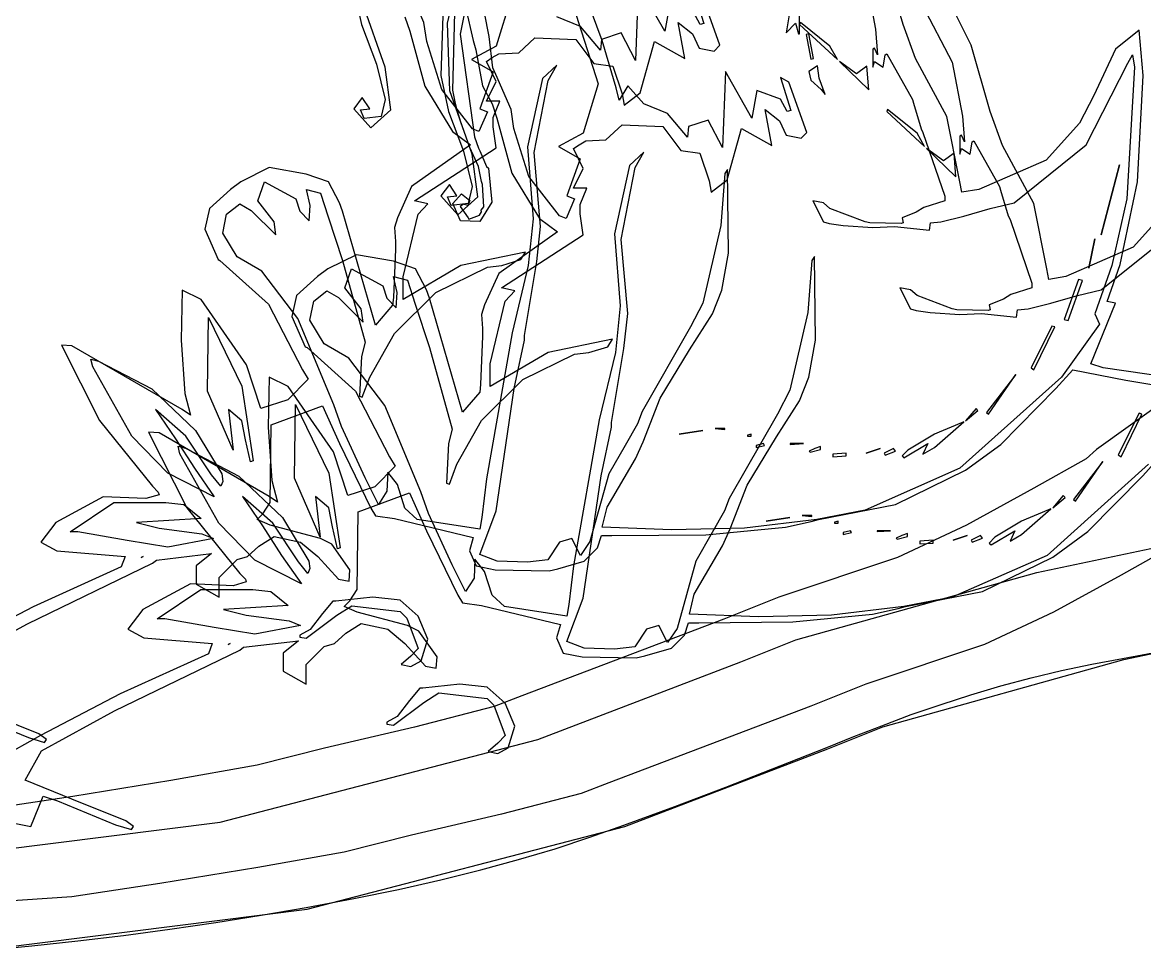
# Model space of a CAD drawing. Extents: x 0 to 208, y 1 to 205.
# Drawn here: x 27.96 to 37.06, y 1.01 to 8.58 of the extents above; entities that cross this region are included whole.
import ezdxf

# ---------------------------------------------------------------- set-up
doc = ezdxf.new("R2010")
doc.units = 0

msp = doc.modelspace()

# ---------------------------------------------------------------- linework, layer by layer
at = {"layer": 'Edge.Cuts'}
for p, q in [((36.8768, 3.41977), (37.1952, 3.4785)), ((36.3824, 3.32045), (36.6293, 3.37331)), ((36.6293, 3.37331), (36.8768, 3.41977)), ((36.1368, 3.26133), (36.3824, 3.32045)), ((35.6486, 3.12445), (35.8921, 3.19594)), ((35.8921, 3.19594), (36.1368, 3.26133)), ((35.4059, 3.04695), (35.6486, 3.12445)), ((35.1649, 2.9635), (35.4059, 3.04695)), ((34.925, 2.87418), (35.1649, 2.9635)), ((34.6992, 2.78581), (34.925, 2.87418)), ((34.4791, 2.69745), (34.6992, 2.78581)), ((33.6626, 2.37668), (34.4791, 2.69745)), ((33.2494, 2.21985), (33.6626, 2.37668)), ((32.8348, 2.06739), (33.2494, 2.21985)), ((32.5602, 1.96932), (32.8348, 2.06739)), ((32.2772, 1.87649), (32.5602, 1.96932)), ((31.9825, 1.7883), (32.2772, 1.87649)), ((31.6746, 1.70428), (31.9825, 1.7883)), ((31.3509, 1.62388), (31.6746, 1.70428)), ((30.6462, 1.4717), (31.0089, 1.54652)), ((31.0089, 1.54652), (31.3509, 1.62388)), ((30.2607, 1.39886), (30.6462, 1.4717)), ((29.8966, 1.33658), (30.2607, 1.39886)), ((29.1549, 1.2238), (29.5278, 1.27816)), ((29.5278, 1.27816), (29.8966, 1.33658)), ((28.7787, 1.1737), (29.1549, 1.2238)), ((28.0364, 1.08887), (28.4087, 1.12911)), ((28.4087, 1.12911), (28.7787, 1.1737)), ((27.6623, 1.05322), (28.0364, 1.08887))]:
    msp.add_line(p, q, dxfattribs=at)
at = {"layer": 'Layer 1'}
for p, q in [((35.098075, 8.559512), (34.944284, 9.097776)), ((34.790579, 8.959342), (34.875164, 8.521041)), ((30.64583, 8.851692), (30.707346, 8.559491)), ((31.214951, 8.574865), (31.091919, 8.859376)), ((32.952809, 8.882446), (32.929723, 8.267287)), ((33.168113, 8.505661), (32.952809, 8.882446)), ((33.398798, 8.83631), (33.483383, 8.567178)), ((31.922335, 8.78248), (31.799303, 8.382627)), ((33.614105, 8.390319), (33.468001, 8.797862)), ((30.899585, 8.213464), (30.718882, 8.726738)), ((33.20656, 8.728656), (33.168113, 8.505661)), ((33.452623, 8.559487), (33.398798, 8.65945)), ((30.707346, 8.559491), (30.830381, 8.236532)), ((31.061083, 8.621006), (31.099533, 8.505664)), ((31.238037, 8.421075), (31.214951, 8.574865)), ((32.483716, 8.544108), (32.291478, 8.621003)), ((33.329592, 8.282666), (33.275766, 8.574867)), ((33.275766, 8.574867), (33.391107, 8.482593)), ((33.483383, 8.567178), (33.452623, 8.559487)), ((34.267627, 8.574867), (34.259922, 8.559489)), ((34.259922, 8.559489), (34.567499, 8.274978)), ((34.506, 8.38263), (34.267627, 8.574867)), ((35.198038, 8.28269), (35.098075, 8.559512)), ((31.099533, 8.505664), (31.222565, 8.059674)), ((32.645195, 8.351871), (32.483716, 8.544108)), ((32.814382, 8.490282), (32.6529, 8.436456)), ((32.929723, 8.267287), (32.814382, 8.490282)), ((33.391107, 8.482593), (33.444933, 8.367251)), ((34.875164, 8.521041), (34.890545, 8.313425)), ((37.01276, 8.513374), (36.820524, 8.359584)), ((37.043519, 8.144278), (37.01276, 8.513374)), ((31.359079, 8.032756), (31.237968, 8.421075)), ((31.237968, 8.421075), (31.238037, 8.421075)), ((31.799303, 8.382627), (31.599377, 8.274974)), ((31.983928, 8.328802), (32.114648, 8.451834)), ((32.114648, 8.451834), (32.445296, 8.436456)), ((32.445296, 8.436456), (32.591397, 8.244219)), ((32.6529, 8.436456), (32.645195, 8.351871)), ((32.968184, 8.005844), (33.083531, 8.421077)), ((33.083531, 8.421077), (33.329592, 8.282666)), ((33.567968, 8.344182), (33.614105, 8.390319)), ((34.567499, 8.274978), (34.505983, 8.382631)), ((34.505983, 8.382631), (34.506, 8.38263)), ((31.722486, 8.259595), (31.768621, 8.290354)), ((31.768621, 8.290354), (31.822446, 8.321112)), ((31.822446, 8.321112), (31.983928, 8.328802)), ((33.444933, 8.367251), (33.567968, 8.344182)), ((34.867459, 8.367252), (34.852078, 8.359561)), ((34.852078, 8.359561), (34.852078, 8.213461)), ((34.890545, 8.313425), (34.867459, 8.367252)), ((34.936666, 8.213461), (34.952047, 8.313425)), ((34.952047, 8.313425), (34.967428, 8.321115)), ((34.967428, 8.321115), (35.175045, 7.952019)), ((35.451792, 7.813631), (35.198038, 8.28269)), ((36.820524, 8.359584), (36.643667, 7.982799)), ((36.920581, 8.244224), (36.959026, 8.31343)), ((36.959026, 8.31343), (36.974407, 8.213466)), ((30.830381, 8.236532), (30.899585, 7.952021)), ((30.945723, 7.867437), (30.899585, 8.213464)), ((31.599377, 8.274974), (31.776234, 8.175011)), ((31.79938, 8.098116), (31.722486, 8.259595)), ((32.291471, 8.228849), (32.17613, 8.121196)), ((32.222267, 8.105817), (32.291471, 8.228849)), ((32.591397, 8.244219), (32.745188, 8.22115)), ((32.745188, 8.22115), (32.822083, 7.998155)), ((34.5753, 8.26728), (34.5753, 8.26728)), ((34.5753, 8.26728), (34.5753, 8.26728)), ((34.5753, 8.26728), (34.5753, 8.26728)), ((34.721334, 8.159631), (34.582924, 8.259595)), ((34.582924, 8.259595), (34.8213, 8.02891)), ((34.805919, 8.221147), (34.721334, 8.159631)), ((34.8213, 8.02891), (34.805919, 8.221147)), ((34.852078, 8.213461), (34.867459, 8.259598)), ((34.867459, 8.259598), (34.936666, 8.213461)), ((36.582242, 7.582928), (36.920581, 8.244224)), ((36.974407, 8.213466), (36.912891, 7.144626)), ((31.776234, 8.175011), (31.66858, 7.875121)), ((31.722486, 7.936637), (31.79938, 8.098116)), ((32.17613, 8.121196), (32.053095, 7.567553)), ((32.106926, 7.521415), (32.222267, 8.105817)), ((36.997385, 7.283055), (37.043519, 8.144278)), ((31.222565, 8.059674), (31.44556, 7.690578)), ((31.607066, 7.713642), (31.359079, 8.032756)), ((32.837464, 7.905881), (32.968184, 8.005844)), ((34.8213, 8.02891), (34.8213, 8.02891)), ((30.715037, 7.967401), (30.645831, 7.875127)), ((30.776553, 7.875127), (30.715037, 7.967401)), ((30.899585, 7.952021), (30.868828, 7.81361)), ((31.830137, 7.936637), (31.722486, 7.936637)), ((31.776312, 7.805916), (31.830137, 7.936637)), ((32.822083, 7.998155), (32.837464, 7.905881)), ((35.175045, 7.952019), (35.18275, 7.921261)), ((35.18275, 7.921261), (35.244268, 7.713645)), ((36.643667, 7.982799), (36.528326, 7.759804)), ((30.645831, 7.875127), (30.784241, 7.721337)), ((30.699659, 7.867437), (30.776553, 7.875127)), ((30.730415, 7.798231), (30.699659, 7.867437)), ((30.784241, 7.721337), (30.945723, 7.867437)), ((31.730095, 7.852052), (31.660892, 7.690573)), ((31.66858, 7.875121), (31.730095, 7.852052)), ((30.868828, 7.81361), (30.730415, 7.798231)), ((31.776312, 7.729021), (31.776312, 7.805916)), ((35.559446, 7.283056), (35.451792, 7.813631)), ((36.528326, 7.759804), (36.259193, 7.459914)), ((31.44556, 7.690578), (31.591658, 7.582925)), ((31.660892, 7.690573), (31.607066, 7.713642)), ((31.799398, 7.559852), (31.776312, 7.729021)), ((35.244268, 7.713645), (35.259649, 7.682887)), ((35.259649, 7.682887), (35.436509, 7.167691)), ((31.591658, 7.582925), (31.114912, 7.244587)), ((31.138101, 7.12924), (31.799398, 7.559852)), ((32.053095, 7.567553), (32.099236, 6.983151)), ((35.997839, 7.113869), (36.582242, 7.582928)), ((32.160752, 6.921635), (32.106926, 7.521415)), ((36.259193, 7.459914), (35.713237, 7.22154)), ((29.961451, 7.398378), (29.730766, 7.283036)), ((30.26134, 7.344552), (29.961451, 7.398378)), ((33.675598, 7.383003), (33.652512, 7.352245)), ((33.683303, 6.706328), (33.675598, 7.383003)), ((36.7052, 6.85242), (36.851301, 7.421442)), ((36.851301, 7.421442), (36.7052, 6.85242)), ((29.730766, 7.283036), (29.646181, 7.22152)), ((29.869307, 7.129242), (29.923138, 7.283032)), ((29.923138, 7.283032), (30.176889, 7.144621)), ((30.442037, 7.283997), (30.26134, 7.344552)), ((30.530473, 7.113867), (30.442037, 7.283997)), ((33.652512, 7.352245), (33.621753, 6.929323)), ((35.574827, 7.198471), (35.559446, 7.283056)), ((36.858975, 6.614069), (36.997385, 7.283055)), ((29.646181, 7.22152), (29.477014, 7.06773)), ((30.292244, 7.090795), (30.261487, 7.221517)), ((30.261487, 7.221517), (30.376828, 7.190759)), ((30.376828, 7.190759), (30.438344, 6.998522)), ((31.114912, 7.244587), (30.999568, 6.990834)), ((35.713237, 7.22154), (35.574827, 7.198471)), ((29.615557, 7.021589), (29.723208, 7.106173)), ((29.723208, 7.106173), (29.815484, 7.052347)), ((30.000029, 6.960073), (29.869307, 7.129242)), ((30.176889, 7.144621), (30.207645, 7.044657)), ((30.553558, 7.044661), (30.530473, 7.113867)), ((31.245755, 7.106172), (31.138101, 7.12924)), ((31.168858, 7.021587), (31.245755, 7.106172)), ((34.452237, 7.113866), (34.367652, 7.129245)), ((34.367652, 7.129245), (34.452237, 6.960076)), ((34.506063, 7.067729), (34.452237, 7.113866)), ((35.436509, 7.129244), (35.267339, 7.075418)), ((35.436509, 7.167691), (35.436509, 7.129244)), ((35.805601, 7.067732), (35.997839, 7.113869)), ((36.912891, 7.144626), (36.789856, 6.606362)), ((29.477014, 7.06773), (29.438564, 6.898561)), ((29.584798, 6.867799), (29.615557, 7.021589)), ((29.815484, 7.052347), (30.01541, 6.85242)), ((30.207645, 7.044657), (30.284539, 6.967763)), ((30.284539, 6.967763), (30.292244, 7.090795)), ((30.822691, 6.121922), (30.553558, 7.044661)), ((31.045829, 6.514081), (31.168858, 7.021587)), ((34.790577, 6.960076), (34.506063, 7.067729)), ((35.205824, 7.03697), (35.090483, 6.990833)), ((35.267339, 7.075418), (35.205824, 7.03697)), ((35.405749, 6.96008), (35.590297, 7.006216)), ((35.590297, 7.006216), (35.805601, 7.067732)), ((30.01541, 6.85242), (30.000029, 6.960073)), ((30.438344, 6.998522), (30.553685, 6.644805)), ((30.999568, 6.990834), (30.976483, 6.913939)), ((30.976483, 6.913939), (30.984187, 6.798597)), ((32.099236, 6.983151), (32.060786, 6.606366)), ((32.129992, 6.637124), (32.160752, 6.921635)), ((33.621753, 6.929323), (33.475652, 6.298785)), ((34.452237, 6.960076), (34.498375, 6.944697)), ((34.498375, 6.944697), (34.613719, 6.929319)), ((34.613719, 6.929319), (34.852092, 6.913941)), ((34.829021, 6.952386), (34.790577, 6.960076)), ((35.082778, 6.944695), (34.829021, 6.952386)), ((34.852092, 6.913941), (35.028952, 6.921631)), ((35.028952, 6.921631), (35.31346, 6.890873)), ((35.098159, 6.952386), (35.082778, 6.944695)), ((35.090483, 6.990833), (35.098159, 6.952386)), ((35.31346, 6.890873), (35.321165, 6.952389)), ((35.321165, 6.952389), (35.405749, 6.96008)), ((29.438564, 6.898561), (29.546218, 6.652497)), ((29.700142, 6.675562), (29.584798, 6.867799)), ((36.6514, 6.82166), (36.60526, 6.583286)), ((36.60526, 6.583286), (36.6514, 6.82166)), ((36.6514, 6.82166), (36.6514, 6.82166)), ((36.7052, 6.85242), (36.7052, 6.85242)), ((30.984187, 6.737081), (30.968806, 6.344917)), ((30.984187, 6.798597), (30.984187, 6.737081)), ((29.546218, 6.652497), (29.561599, 6.644807)), ((29.561599, 6.644807), (29.953766, 6.291091)), ((29.900068, 6.56022), (29.700142, 6.675562)), ((30.553685, 6.644805), (30.738236, 5.983509)), ((32.037772, 6.714008), (31.514888, 6.606355)), ((31.845534, 6.606355), (31.999325, 6.652492)), ((31.999325, 6.652492), (32.037772, 6.714008)), ((33.629474, 6.406438), (33.683303, 6.706328)), ((30.192267, 6.175745), (29.900068, 6.56022)), ((31.514888, 6.606355), (31.045829, 6.329533)), ((31.310156, 6.385283), (31.730193, 6.590977)), ((31.730193, 6.590977), (31.845534, 6.606355)), ((32.060786, 6.606366), (31.930066, 6.060412)), ((32.030029, 6.037344), (32.129992, 6.637124)), ((36.789856, 6.606362), (36.651449, 6.214198)), ((36.751319, 6.314179), (36.858975, 6.614069)), ((31.045829, 6.329533), (31.045829, 6.514081)), ((36.520743, 6.491011), (36.405399, 6.168052)), ((36.436159, 6.160361), (36.5515, 6.48332)), ((36.5515, 6.48332), (36.520743, 6.491011)), ((36.5515, 6.48332), (36.5515, 6.48332)), ((29.254019, 6.406434), (29.246342, 5.998891)), ((29.40781, 6.329539), (29.254019, 6.406434)), ((30.976624, 6.052712), (31.310156, 6.385283)), ((33.55258, 6.214201), (33.629474, 6.406438)), ((29.776906, 5.798964), (29.40781, 6.329539)), ((29.953766, 6.291091), (30.230583, 5.760516)), ((30.961101, 6.283401), (30.822691, 6.121922)), ((30.968806, 6.344917), (30.961101, 6.283401)), ((33.475652, 6.298785), (33.375692, 6.106548)), ((36.620599, 5.806673), (36.820525, 6.298801)), ((36.820525, 6.298801), (36.751319, 6.314179)), ((33.368032, 5.922), (33.55258, 6.214201)), ((36.651449, 6.214198), (36.689893, 6.129614)), ((29.459831, 5.587502), (29.469443, 6.183439)), ((29.469443, 6.183439), (29.469457, 6.183436)), ((29.469457, 6.183436), (29.739551, 5.625948)), ((30.484428, 5.476011), (30.192224, 6.175755)), ((30.192224, 6.175755), (30.192267, 6.175745)), ((33.375692, 6.106548), (32.983528, 5.422183)), ((36.305414, 6.114231), (36.136244, 5.775894)), ((36.15933, 5.760515), (36.3285, 6.106542)), ((36.3285, 6.10654), (36.305414, 6.114231)), ((36.3285, 6.106542), (36.3285, 6.10654)), ((36.689893, 6.129614), (36.382313, 5.699002)), ((36.405399, 6.168052), (36.436159, 6.160361)), ((30.776698, 5.698996), (30.976624, 6.052712)), ((31.930066, 6.060412), (31.722449, 4.876232)), ((32.030029, 5.998897), (32.030029, 6.037344)), ((28.36205, 5.952754), (28.277465, 5.960444)), ((28.277465, 5.960444), (28.586007, 5.347208)), ((29.25403, 5.437558), (28.36205, 5.952754)), ((29.246342, 5.998891), (29.277099, 5.568279)), ((30.738236, 5.983509), (30.707477, 5.868167)), ((31.945445, 5.606733), (32.030029, 5.998897)), ((33.129659, 5.529836), (33.368032, 5.922)), ((28.53134, 5.783582), (28.515959, 5.845097)), ((28.515959, 5.845097), (28.577475, 5.829719)), ((28.577475, 5.829719), (29.01001, 5.60384)), ((30.707477, 5.868167), (30.692096, 5.545208)), ((28.846607, 5.222249), (28.53134, 5.783582)), ((29.892247, 5.445247), (29.776906, 5.798964)), ((30.230583, 5.760516), (30.276724, 5.683621)), ((36.136244, 5.775894), (36.15933, 5.760515)), ((36.336191, 5.606725), (36.474604, 5.760515)), ((36.474604, 5.760515), (36.905213, 5.67593)), ((36.720562, 5.775915), (36.620599, 5.806673)), ((37.404928, 5.675952), (36.720562, 5.775915)), ((30.276724, 5.683621), (30.110436, 5.515413)), ((30.715182, 5.537517), (30.776698, 5.698996)), ((36.382313, 5.699002), (35.55954, 4.960811)), ((36.013195, 5.722059), (35.774822, 5.414479)), ((35.7902, 5.3991), (36.013195, 5.722059)), ((36.905213, 5.67593), (37.358893, 5.599035)), ((29.01001, 5.60384), (29.361804, 5.268386)), ((29.277099, 5.568279), (29.323236, 5.391421)), ((29.669369, 5.106909), (29.459831, 5.587502)), ((29.739551, 5.625948), (29.830865, 5.022326)), ((31.799344, 4.614788), (31.945445, 5.606733)), ((35.890198, 5.153045), (36.336191, 5.606725)), ((30.110436, 5.515413), (29.892247, 5.445247)), ((29.976981, 5.314526), (30.392214, 5.468316)), ((30.392214, 5.468316), (30.530624, 5.160736)), ((30.545941, 5.299153), (30.484428, 5.476011)), ((30.692096, 5.545208), (30.715182, 5.537517)), ((32.991249, 5.176119), (33.129659, 5.529836)), ((37.235861, 5.52214), (36.666839, 5.114597)), ((29.284917, 5.222249), (29.038853, 5.437555)), ((29.038853, 5.437555), (29.200332, 5.199181)), ((29.323236, 5.391421), (29.25403, 5.437558)), ((29.738576, 5.345283), (29.630922, 5.437557)), ((29.630922, 5.437557), (29.669369, 5.106909)), ((32.983528, 5.422183), (32.945078, 5.32222)), ((35.690219, 5.445238), (35.605634, 5.345275)), ((35.605634, 5.345275), (35.7056, 5.42986)), ((35.7056, 5.42986), (35.690219, 5.445238)), ((35.7056, 5.42986), (35.7056, 5.42986)), ((35.774822, 5.414479), (35.790203, 5.399101)), ((35.790203, 5.399101), (35.7902, 5.3991)), ((28.586007, 5.347208), (29.015656, 4.814714)), ((29.769335, 5.191493), (29.738576, 5.345283)), ((29.969276, 4.683988), (29.976981, 5.314526)), ((30.738179, 4.883921), (30.545941, 5.299153)), ((32.945078, 5.32222), (32.845117, 5.145361)), ((33.6525, 5.28376), (33.575606, 5.28376)), ((33.575606, 5.28376), (33.6525, 5.276069)), ((33.6525, 5.27607), (33.6525, 5.28376)), ((33.6525, 5.276069), (33.6525, 5.27607)), ((35.351864, 5.129974), (35.590237, 5.33759)), ((35.521031, 5.306832), (35.390309, 5.253006)), ((35.590237, 5.33759), (35.521031, 5.306832)), ((28.846614, 5.222249), (28.846607, 5.222249)), ((29.137854, 4.921398), (28.846614, 5.222249)), ((29.200332, 5.199181), (29.35412, 4.960807)), ((29.492534, 4.90698), (29.284917, 5.222249)), ((29.361804, 5.268386), (29.577108, 4.914669)), ((29.807779, 5.014635), (29.769335, 5.191493)), ((33.2834, 5.23762), (33.475636, 5.268378)), ((33.475636, 5.268378), (33.2834, 5.23762)), ((33.2834, 5.23762), (33.2834, 5.23762)), ((33.8678, 5.23762), (33.837041, 5.229929)), ((33.837041, 5.229929), (33.8371, 5.22224)), ((33.8371, 5.22224), (33.867859, 5.22224)), ((33.867859, 5.237618), (33.8678, 5.23762)), ((33.867859, 5.22224), (33.867859, 5.237618)), ((35.351864, 5.237628), (35.136557, 5.106907)), ((35.390309, 5.253006), (35.351864, 5.237628)), ((30.530624, 5.160736), (30.784375, 4.63785)), ((32.845117, 5.145361), (32.714395, 4.914676)), ((32.929733, 5.037708), (32.991249, 5.176119)), ((33.9678, 5.16073), (33.906284, 5.145352)), ((33.906284, 5.145352), (33.906284, 5.129973)), ((33.906284, 5.129973), (33.975488, 5.145352)), ((33.975488, 5.145352), (33.967783, 5.16073)), ((33.967783, 5.16073), (33.9678, 5.16073)), ((34.2907, 5.16073), (34.183044, 5.16073)), ((34.183044, 5.16073), (34.1831, 5.15304)), ((34.1831, 5.15304), (34.290756, 5.160731)), ((34.290756, 5.160731), (34.2907, 5.16073)), ((34.383044, 5.122279), (34.33691, 5.09921)), ((34.33691, 5.09921), (34.344614, 5.09152)), ((34.3446, 5.09152), (34.429185, 5.114589)), ((34.429185, 5.137658), (34.383044, 5.122279)), ((34.429185, 5.114589), (34.429185, 5.137658)), ((34.9136, 5.12228), (34.798256, 5.083833)), ((34.798256, 5.083833), (34.9136, 5.12228)), ((34.9136, 5.12228), (34.9136, 5.12228)), ((35.021219, 5.122279), (34.944322, 5.083831)), ((34.952027, 5.068453), (35.036611, 5.099211)), ((35.0366, 5.09921), (35.021219, 5.122279)), ((35.036611, 5.099211), (35.0366, 5.09921)), ((35.136557, 5.106907), (35.090423, 5.06077)), ((35.1058, 5.04539), (35.298036, 5.160732)), ((35.298036, 5.160732), (35.259589, 5.076148)), ((35.259589, 5.076148), (35.351864, 5.129974)), ((35.605687, 4.945429), (35.890198, 5.153045)), ((36.666839, 5.114597), (36.582255, 5.037702)), ((29.830865, 5.022326), (29.807779, 5.014635)), ((32.699048, 4.645544), (32.929733, 5.037708)), ((34.344614, 5.09152), (34.3446, 5.09152)), ((34.6368, 5.08383), (34.529146, 5.076139)), ((34.529146, 5.076139), (34.529146, 5.053071)), ((34.529146, 5.053071), (34.6368, 5.060761)), ((34.6368, 5.060761), (34.6368, 5.08383)), ((34.6368, 5.08383), (34.6368, 5.08383)), ((34.944322, 5.083831), (34.952027, 5.068453)), ((35.090423, 5.06077), (35.105804, 5.045391)), ((35.105804, 5.045391), (35.1058, 5.04539)), ((36.582233, 5.037703), (36.159309, 4.799329)), ((36.582255, 5.037702), (36.582233, 5.037703)), ((29.515599, 4.730122), (29.137854, 4.921398)), ((29.35412, 4.960807), (29.515599, 4.730122)), ((29.577108, 4.914669), (29.584812, 4.853153)), ((30.922741, 4.930058), (30.915037, 4.776268)), ((30.999636, 4.830095), (30.922741, 4.930058)), ((32.714395, 4.914676), (32.560604, 4.368722)), ((35.55954, 4.960811), (34.790589, 4.622474)), ((35.036665, 4.668607), (35.605687, 4.945429)), ((29.569431, 4.814706), (29.492534, 4.90698)), ((29.584812, 4.853153), (29.569431, 4.814706)), ((30.84583, 4.668615), (30.738179, 4.883921)), ((31.061152, 4.637858), (30.999636, 4.830095)), ((31.722449, 4.876232), (31.684002, 4.560963)), ((28.615817, 4.730129), (28.231343, 4.522512)), ((28.961844, 4.714751), (28.615817, 4.730129)), ((29.069498, 4.745509), (28.961844, 4.714751)), ((29.015656, 4.814714), (29.061794, 4.768578)), ((29.061794, 4.768578), (29.069498, 4.745509)), ((30.915037, 4.776268), (30.84583, 4.668615)), ((36.159309, 4.799329), (35.613356, 4.499439)), ((28.346792, 4.44561), (28.700509, 4.683984)), ((28.700509, 4.683984), (29.12343, 4.683984)), ((29.12343, 4.683984), (29.269531, 4.668605)), ((29.269531, 4.668605), (29.407941, 4.553263)), ((29.90776, 4.591714), (29.969276, 4.683988)), ((32.660601, 4.484064), (32.699048, 4.645544)), ((34.413815, 4.545575), (35.036665, 4.668607)), ((29.407941, 4.553263), (28.885057, 4.522505)), ((29.861626, 4.545577), (29.90776, 4.591714)), ((30.784375, 4.63785), (30.822822, 4.576334)), ((30.822822, 4.576334), (30.976613, 4.553266)), ((30.976613, 4.553266), (31.614841, 4.399476)), ((31.161117, 4.545584), (31.061152, 4.637858)), ((31.684002, 4.560963), (31.66862, 4.46869)), ((31.668622, 4.261071), (31.799344, 4.614788)), ((34.790589, 4.622474), (34.398425, 4.545579)), ((28.231343, 4.522512), (28.108311, 4.361033)), ((28.885057, 4.522505), (29.069605, 4.476368)), ((29.069605, 4.476368), (29.415632, 4.430231)), ((29.969277, 4.49944), (29.861626, 4.545577)), ((30.376817, 4.391787), (29.969277, 4.49944)), ((31.66862, 4.46869), (31.161117, 4.545584)), ((33.221932, 4.460995), (32.660601, 4.484064)), ((33.814025, 4.476374), (33.221932, 4.460995)), ((33.498766, 4.422543), (34.144685, 4.484059)), ((34.398425, 4.545579), (33.814025, 4.476374)), ((34.144685, 4.484059), (34.352302, 4.530196)), ((34.352302, 4.530196), (34.413815, 4.545575)), ((35.613356, 4.499439), (35.052022, 4.237996)), ((28.408308, 4.44561), (28.346792, 4.44561)), ((28.408309, 4.44561), (28.408308, 4.44561)), ((28.808161, 4.376405), (28.408309, 4.44561)), ((29.138809, 4.322578), (28.808161, 4.376405)), ((29.507907, 4.391784), (29.138809, 4.322578)), ((29.415632, 4.430231), (29.507907, 4.391784)), ((29.876988, 4.33027), (30.00002, 4.407165)), ((30.00002, 4.407165), (30.215324, 4.361028)), ((30.469089, 4.34565), (30.376817, 4.391787)), ((31.614841, 4.399476), (31.584082, 4.291823)), ((32.414504, 4.391791), (32.314544, 4.361033)), ((32.48371, 4.25338), (32.414504, 4.391791)), ((32.560604, 4.368722), (32.48371, 4.25338)), ((32.622165, 4.314889), (32.652921, 4.414853)), ((32.652921, 4.414853), (32.737506, 4.414853)), ((32.737506, 4.414853), (33.498766, 4.422543)), ((36.182393, 4.114961), (37.437701, 4.381209)), ((28.108311, 4.361033), (28.239031, 4.291828)), ((28.239031, 4.291828), (28.792674, 4.24569)), ((29.784715, 4.245685), (29.876988, 4.33027)), ((30.215324, 4.361028), (30.353734, 4.245686)), ((30.61519, 4.138034), (30.469089, 4.34565)), ((31.584082, 4.291823), (31.637907, 4.168791)), ((32.314544, 4.361033), (32.218423, 4.219738)), ((32.514511, 4.207236), (32.622165, 4.314889)), ((28.000754, 3.699731), (29.015764, 4.191858)), ((28.792674, 4.24569), (28.761918, 4.161106)), ((28.938883, 4.245683), (28.923502, 4.237992)), ((28.923502, 4.237992), (28.938883, 4.245683)), ((28.938883, 4.245683), (28.938883, 4.245683)), ((29.015764, 4.191858), (29.04652, 4.214927)), ((29.04652, 4.214927), (29.492513, 4.268753)), ((29.492513, 4.268753), (29.369481, 4.16879)), ((29.554026, 4.076517), (29.70013, 4.222617)), ((29.70013, 4.222617), (29.784715, 4.245685)), ((30.353734, 4.245686), (30.522904, 4.061138)), ((31.807035, 4.207244), (31.668622, 4.261071)), ((32.053096, 4.199554), (31.807035, 4.207244)), ((32.218423, 4.219738), (32.053096, 4.199554)), ((32.299204, 4.145721), (32.514511, 4.207236)), ((35.052022, 4.237996), (34.090836, 3.915037)), ((28.761918, 4.161106), (28.046795, 3.838147)), ((29.369481, 4.16879), (29.369481, 4.02269)), ((30.607485, 4.04576), (30.61519, 4.138034)), ((31.637907, 4.168791), (31.791698, 4.138033)), ((31.791698, 4.138033), (32.23, 4.130342)), ((32.23, 4.130342), (32.299204, 4.145721)), ((34.229263, 3.569007), (36.182393, 4.114961)), ((29.369481, 4.02269), (29.554026, 3.915037)), ((29.554026, 3.915037), (29.554026, 4.076517)), ((30.522904, 4.061138), (30.607485, 4.04576)), ((30.799704, 3.915031), (30.499815, 3.884273)), ((31.022699, 3.891962), (30.799704, 3.915031)), ((34.090836, 3.915037), (33.644843, 3.738179)), ((28.046795, 3.838147), (27.400878, 3.499809)), ((30.476729, 3.884273), (30.392144, 3.784309)), ((30.499815, 3.884273), (30.476729, 3.884273)), ((30.507489, 3.76893), (30.630521, 3.845825)), ((30.630521, 3.845825), (31.022683, 3.799688)), ((31.1688, 3.76124), (31.022699, 3.891962)), ((30.261422, 3.584382), (30.507489, 3.76893)), ((30.392144, 3.784309), (30.292181, 3.653587)), ((31.022683, 3.799688), (31.076508, 3.745861)), ((31.076508, 3.745861), (31.168784, 3.499797)), ((31.245681, 3.576693), (31.168784, 3.761241)), ((31.168784, 3.761241), (31.1688, 3.76124)), ((33.644843, 3.738179), (32.006983, 3.11533)), ((27.408663, 3.376773), (28.000754, 3.699731)), ((30.292181, 3.653587), (30.207597, 3.60745)), ((30.207597, 3.60745), (30.207597, 3.592072)), ((30.207597, 3.592072), (30.261422, 3.584382)), ((31.191855, 3.399835), (31.245681, 3.576693)), ((33.78327, 3.392149), (34.229263, 3.569007)), ((31.168784, 3.499797), (31.107268, 3.438281)), ((31.107268, 3.438281), (31.030374, 3.369076)), ((31.030374, 3.369076), (31.107268, 3.353698)), ((31.107268, 3.353698), (31.191855, 3.399835)), ((32.13772, 2.761611), (33.78327, 3.392149)), ((32.006983, 3.11533), (31.783988, 3.030745)), ((31.783988, 3.030745), (31.138067, 2.861576)), ((27.539385, 2.969229), (28.008444, 2.776992)), ((28.093028, 2.80775), (27.654727, 2.984608)), ((31.138067, 2.861576), (30.407566, 2.692407)), ((28.008444, 2.776992), (28.139165, 2.738544)), ((28.154544, 2.761613), (28.093028, 2.80775)), ((28.139165, 2.738544), (28.154544, 2.761613)), ((29.56174, 2.092625), (32.13772, 2.761611)), ((30.407566, 2.692407), (29.861613, 2.553996)), ((29.861613, 2.553996), (29.161869, 2.430964)), ((29.161869, 2.430964), (28.369852, 2.300242)), ((28.369852, 2.300242), (27.654728, 2.192589)), ((26.5859, 1.71584), (29.56174, 2.092625))]:
    msp.add_line(p, q, dxfattribs=at)
at = {"layer": 'test'}
for p, q in [((31.405258, 8.569014), (31.520599, 9.061141)), ((32.327946, 9.014998), (32.627835, 8.07688)), ((32.658625, 8.430598), (32.458699, 8.968863)), ((31.583816, 8.858683), (31.508516, 8.481101)), ((34.1966, 8.76898), (34.150459, 8.492159)), ((31.371617, 8.711272), (31.35143, 8.146091)), ((31.448245, 8.026974), (31.464726, 8.657432)), ((31.551356, 8.699734), (31.612875, 8.430602)), ((31.743577, 8.461355), (31.705127, 8.653592)), ((34.2581, 8.48447), (34.2581, 8.653639)), ((35.250015, 8.722801), (35.496079, 8.253742)), ((35.649785, 8.392176), (35.495997, 8.699756)), ((31.424481, 8.021137), (31.405258, 8.569014)), ((34.150459, 8.492159), (34.227356, 8.569054)), ((34.227356, 8.569054), (34.250442, 8.484469)), ((31.508516, 8.481101), (31.62568, 7.647138)), ((31.774333, 8.207602), (31.743577, 8.461355)), ((34.250442, 8.484469), (34.2581, 8.48447)), ((34.33495, 8.484467), (34.311864, 8.476776)), ((34.311864, 8.476776), (34.350309, 8.276849)), ((34.3734, 8.28454), (34.33495, 8.484467)), ((31.612875, 8.430602), (31.63596, 8.353707)), ((32.773966, 8.046124), (32.658625, 8.430598)), ((35.803576, 7.853912), (35.649785, 8.392176)), ((31.63596, 8.353707), (31.689791, 8.061506)), ((34.350309, 8.276849), (34.373394, 8.28454)), ((34.373394, 8.28454), (34.3734, 8.28454)), ((31.797419, 8.153776), (31.774333, 8.207602)), ((34.404225, 8.223022), (34.335019, 8.176885)), ((34.419607, 8.123059), (34.404225, 8.223022)), ((35.496079, 8.253742), (35.580664, 7.815441)), ((31.35143, 8.146091), (31.412946, 7.85389)), ((31.920451, 7.869265), (31.797419, 8.153776)), ((33.658309, 8.176846), (33.635223, 7.561687)), ((33.873613, 7.800061), (33.658309, 8.176846)), ((34.173501, 8.092262), (34.104298, 8.13071)), ((34.104298, 8.13071), (34.188883, 7.861578)), ((34.335019, 8.176885), (34.3504, 8.10768)), ((34.3504, 8.10768), (34.434988, 8.030785)), ((34.3504, 8.10768), (34.3504, 8.10768)), ((34.465747, 7.992338), (34.419607, 8.123059)), ((31.605184, 7.507864), (31.424481, 8.021137)), ((31.459308, 7.973549), (31.448245, 8.026974)), ((31.689791, 8.061506), (31.766683, 7.915405)), ((32.627835, 8.07688), (32.504803, 7.677027)), ((32.797052, 7.946161), (32.773966, 8.046124)), ((32.866258, 8.061503), (32.797052, 7.946161)), ((32.996978, 7.915403), (32.866258, 8.061503)), ((33.91206, 8.023056), (33.873613, 7.800061)), ((34.104298, 7.95385), (33.91206, 8.023056)), ((34.319605, 7.684719), (34.173501, 8.092262)), ((34.434988, 8.030785), (34.465747, 7.992338)), ((31.469101, 7.930803), (31.459308, 7.973549)), ((31.480672, 7.87441), (31.469101, 7.930803)), ((31.766683, 7.915405), (31.805133, 7.800063)), ((33.189216, 7.838508), (32.996978, 7.915403)), ((34.158123, 7.853887), (34.104298, 7.95385)), ((31.412946, 7.85389), (31.535981, 7.530931)), ((31.514524, 7.767553), (31.480672, 7.87441)), ((31.943537, 7.715475), (31.920451, 7.869265)), ((33.350695, 7.646271), (33.189216, 7.838508)), ((34.035092, 7.577066), (33.981266, 7.869267)), ((33.981266, 7.869267), (34.096607, 7.776993)), ((34.188883, 7.861578), (34.158123, 7.853887)), ((34.973227, 7.869307), (34.965522, 7.853929)), ((34.965522, 7.853929), (35.273099, 7.569418)), ((35.2116, 7.67707), (34.973227, 7.869307)), ((35.903539, 7.57709), (35.803576, 7.853912)), ((31.586632, 7.56215), (31.514524, 7.767553)), ((31.805133, 7.800063), (31.928165, 7.354073)), ((32.689428, 7.623202), (32.820148, 7.746234)), ((32.820148, 7.746234), (33.150796, 7.730856)), ((33.519882, 7.784682), (33.3584, 7.730856)), ((33.635223, 7.561687), (33.519882, 7.784682)), ((34.096607, 7.776993), (34.150433, 7.661651)), ((35.580664, 7.815441), (35.596045, 7.607825)), ((31.62568, 7.647138), (31.657521, 7.555791)), ((32.064579, 7.327156), (31.943468, 7.715475)), ((31.943468, 7.715475), (31.943537, 7.715475)), ((32.504803, 7.677027), (32.304877, 7.569374)), ((33.150796, 7.730856), (33.296897, 7.538619)), ((33.3584, 7.730856), (33.350695, 7.646271)), ((33.673684, 7.300244), (33.789031, 7.715477)), ((33.789031, 7.715477), (34.035092, 7.577066)), ((34.150433, 7.661651), (34.273468, 7.638583)), ((34.273468, 7.638583), (34.319605, 7.684719)), ((35.273099, 7.569418), (35.211583, 7.677071)), ((35.211583, 7.677071), (35.2116, 7.67707)), ((35.572959, 7.661652), (35.557578, 7.653961)), ((35.557578, 7.653961), (35.557578, 7.507861)), ((35.596045, 7.607825), (35.572959, 7.661652)), ((31.657642, 7.406794), (31.586632, 7.56215)), ((31.657521, 7.555791), (31.667003, 7.535406)), ((32.304877, 7.569374), (32.481734, 7.469411)), ((32.427986, 7.553995), (32.474121, 7.584754)), ((32.50488, 7.392516), (32.427986, 7.553995)), ((32.474121, 7.584754), (32.527946, 7.615512)), ((32.527946, 7.615512), (32.689428, 7.623202)), ((35.2808, 7.56173), (35.2808, 7.56173)), ((35.2808, 7.56173), (35.2808, 7.56173)), ((35.2808, 7.56173), (35.2808, 7.56173)), ((35.426934, 7.454071), (35.288524, 7.554035)), ((35.288524, 7.554035), (35.5269, 7.32335)), ((35.557578, 7.507861), (35.572959, 7.553998)), ((35.572959, 7.553998), (35.642166, 7.507861)), ((35.642166, 7.507861), (35.657547, 7.607825)), ((35.657547, 7.607825), (35.672928, 7.615515)), ((35.672928, 7.615515), (35.880545, 7.246419)), ((36.157293, 7.108031), (35.903539, 7.57709)), ((31.535981, 7.530931), (31.605184, 7.24642)), ((31.651322, 7.161837), (31.605184, 7.507864)), ((31.667003, 7.535406), (31.683513, 7.498144)), ((31.683513, 7.498144), (31.721291, 7.407178)), ((32.481734, 7.469411), (32.37408, 7.169521)), ((32.996971, 7.523249), (32.88163, 7.415596)), ((32.927767, 7.400217), (32.996971, 7.523249)), ((33.296897, 7.538619), (33.450688, 7.51555)), ((33.450688, 7.51555), (33.527583, 7.292555)), ((35.511519, 7.515587), (35.426934, 7.454071)), ((35.5269, 7.32335), (35.511519, 7.515587)), ((31.68053, 7.285867), (31.657642, 7.406794)), ((31.721291, 7.407178), (31.737547, 7.392971)), ((31.737547, 7.392971), (31.765092, 7.117974)), ((32.427986, 7.231037), (32.50488, 7.392516)), ((32.88163, 7.415596), (32.758595, 6.861953)), ((32.812426, 6.815815), (32.927767, 7.400217)), ((31.69038, 7.262008), (31.68053, 7.285867)), ((31.928165, 7.354073), (32.15116, 6.984977)), ((32.312566, 7.008042), (32.064579, 7.327156)), ((33.527583, 7.292555), (33.542964, 7.200281)), ((33.542964, 7.200281), (33.673684, 7.300244)), ((35.5269, 7.32335), (35.5269, 7.32335)), ((31.420636, 7.2618), (31.35143, 7.169527)), ((31.482152, 7.169527), (31.420636, 7.2618)), ((31.449718, 7.107349), (31.518535, 7.186639)), ((31.518535, 7.186639), (31.586463, 7.132629)), ((31.605184, 7.24642), (31.574428, 7.108009)), ((31.699947, 7.081094), (31.69038, 7.262008)), ((32.535637, 7.231037), (32.427986, 7.231037)), ((32.481812, 7.100316), (32.535637, 7.231037)), ((35.880545, 7.246419), (35.88825, 7.215661)), ((35.88825, 7.215661), (35.949768, 7.008045)), ((31.35143, 7.169527), (31.48984, 7.015737)), ((31.405258, 7.161836), (31.482152, 7.169527)), ((31.436015, 7.092631), (31.405258, 7.161836)), ((31.574428, 7.108009), (31.436015, 7.092631)), ((31.5112, 6.96669), (31.449718, 7.107349)), ((31.48984, 7.015737), (31.651322, 7.161837)), ((31.534486, 7.101341), (31.508155, 7.082833)), ((31.570009, 7.091246), (31.534486, 7.101341)), ((31.586463, 7.132629), (31.570009, 7.091246)), ((31.765092, 7.117974), (31.668372, 6.961045)), ((32.435595, 7.146452), (32.366392, 6.984973)), ((32.37408, 7.169521), (32.435595, 7.146452)), ((32.481812, 7.023421), (32.481812, 7.100316)), ((36.264947, 6.577456), (36.157293, 7.108031)), ((31.508155, 7.082833), (31.572391, 6.990444)), ((31.578826, 6.9817), (31.664811, 7.014549)), ((31.664811, 7.014549), (31.680728, 7.038905)), ((31.677906, 7.052697), (31.699947, 7.081094)), ((31.680728, 7.038905), (31.677906, 7.052697)), ((32.366392, 6.984973), (32.312566, 7.008042)), ((32.504898, 6.854252), (32.481812, 7.023421)), ((35.949768, 7.008045), (35.965149, 6.977287)), ((37.233827, 7.054204), (36.964694, 6.754314)), ((31.510999, 6.966672), (31.5112, 6.96669)), ((31.668372, 6.961045), (31.510999, 6.966672)), ((31.572391, 6.990444), (31.578826, 6.9817)), ((32.15116, 6.984977), (32.297258, 6.877324)), ((35.965149, 6.977287), (36.142009, 6.462091)), ((32.297258, 6.877324), (31.820512, 6.538986)), ((31.843601, 6.42364), (32.504898, 6.854252)), ((32.758595, 6.861953), (32.804736, 6.277551)), ((36.703339, 6.408269), (37.287742, 6.877328)), ((32.866252, 6.216035), (32.812426, 6.815815)), ((36.964694, 6.754314), (36.418738, 6.51594)), ((30.66705, 6.692778), (30.436365, 6.577436)), ((30.966939, 6.638951), (30.66705, 6.692778)), ((34.358012, 6.646645), (34.327253, 6.223723)), ((34.381098, 6.677403), (34.358012, 6.646645)), ((34.388803, 6.000728), (34.381098, 6.677403)), ((30.436365, 6.577436), (30.35178, 6.51592)), ((30.574807, 6.423642), (30.628638, 6.577432)), ((30.628638, 6.577432), (30.882389, 6.439021)), ((31.147636, 6.578396), (30.966939, 6.638951)), ((31.236072, 6.408266), (31.147636, 6.578396)), ((36.280328, 6.492871), (36.264947, 6.577456)), ((30.35178, 6.51592), (30.182613, 6.36213)), ((30.997744, 6.385195), (30.966987, 6.515917)), ((30.966987, 6.515917), (31.082328, 6.485159)), ((31.082328, 6.485159), (31.143844, 6.292922)), ((31.820512, 6.538986), (31.705168, 6.285233)), ((36.142009, 6.462091), (36.142009, 6.423644)), ((36.418738, 6.51594), (36.280328, 6.492871)), ((30.321057, 6.315989), (30.428708, 6.400573)), ((30.428708, 6.400573), (30.520984, 6.346747)), ((30.705529, 6.254473), (30.574807, 6.423642)), ((30.882389, 6.439021), (30.913145, 6.339057)), ((30.990039, 6.262163), (30.997744, 6.385195)), ((31.259158, 6.339061), (31.236072, 6.408266)), ((31.951255, 6.400572), (31.843601, 6.42364)), ((31.874358, 6.315987), (31.951255, 6.400572)), ((35.157737, 6.408266), (35.073152, 6.423645)), ((35.073152, 6.423645), (35.157737, 6.254476)), ((35.211563, 6.362129), (35.157737, 6.408266)), ((35.972839, 6.369818), (35.911324, 6.33137)), ((36.142009, 6.423644), (35.972839, 6.369818)), ((36.511101, 6.362132), (36.703339, 6.408269)), ((30.182613, 6.36213), (30.144163, 6.192961)), ((30.290298, 6.162199), (30.321057, 6.315989)), ((30.520984, 6.346747), (30.72091, 6.14682)), ((30.913145, 6.339057), (30.990039, 6.262163)), ((31.143844, 6.292922), (31.259185, 5.939205)), ((31.528291, 5.416322), (31.259158, 6.339061)), ((31.705168, 6.285233), (31.682082, 6.208339)), ((31.751329, 5.808481), (31.874358, 6.315987)), ((32.804736, 6.277551), (32.766286, 5.900766)), ((35.496077, 6.254476), (35.211563, 6.362129)), ((35.911324, 6.33137), (35.795983, 6.285233)), ((35.795983, 6.285233), (35.803659, 6.246786)), ((36.111249, 6.25448), (36.295797, 6.300616)), ((36.295797, 6.300616), (36.511101, 6.362132)), ((30.144163, 6.192961), (30.251817, 5.946897)), ((30.72091, 6.14682), (30.705529, 6.254473)), ((31.682082, 6.208339), (31.689787, 6.092997)), ((32.835492, 5.931524), (32.866252, 6.216035)), ((34.327253, 6.223723), (34.181152, 5.593185)), ((35.157737, 6.254476), (35.203875, 6.239097)), ((35.203875, 6.239097), (35.319219, 6.223719)), ((35.319219, 6.223719), (35.557592, 6.208341)), ((35.534521, 6.246786), (35.496077, 6.254476)), ((35.788278, 6.239095), (35.534521, 6.246786)), ((35.557592, 6.208341), (35.734452, 6.216031)), ((35.734452, 6.216031), (36.01896, 6.185273)), ((35.803659, 6.246786), (35.788278, 6.239095)), ((36.01896, 6.185273), (36.026665, 6.246789)), ((36.026665, 6.246789), (36.111249, 6.25448)), ((30.405642, 5.969962), (30.290298, 6.162199)), ((31.689787, 6.031481), (31.674406, 5.639317)), ((31.689787, 6.092997), (31.689787, 6.031481)), ((32.743272, 6.008408), (32.220388, 5.900755)), ((32.704825, 5.946892), (32.743272, 6.008408)), ((30.251817, 5.946897), (30.267198, 5.939206)), ((30.267198, 5.939206), (30.659365, 5.58549)), ((30.605568, 5.85462), (30.405642, 5.969962)), ((31.259185, 5.939205), (31.443736, 5.277909)), ((32.551034, 5.900755), (32.704825, 5.946892)), ((32.735529, 5.331744), (32.835492, 5.931524)), ((34.334974, 5.700838), (34.388803, 6.000728)), ((30.897767, 5.470145), (30.605568, 5.85462)), ((32.220388, 5.900755), (31.751329, 5.623933)), ((32.015656, 5.679683), (32.435693, 5.885377)), ((32.435693, 5.885377), (32.551034, 5.900755)), ((32.766286, 5.900766), (32.635566, 5.354812)), ((31.751329, 5.623933), (31.751329, 5.808481)), ((29.959618, 5.700833), (29.951942, 5.29329)), ((30.113409, 5.623938), (29.959618, 5.700833)), ((31.674406, 5.639317), (31.666701, 5.577801)), ((31.682124, 5.347112), (32.015656, 5.679683)), ((34.25808, 5.508601), (34.334974, 5.700838)), ((30.482505, 5.093363), (30.113409, 5.623938)), ((30.659365, 5.58549), (30.936182, 5.054915)), ((31.666701, 5.577801), (31.528291, 5.416322)), ((34.181152, 5.593185), (34.081192, 5.400948)), ((30.165331, 4.881902), (30.174943, 5.477839)), ((30.174943, 5.477839), (30.174957, 5.477836)), ((30.174957, 5.477836), (30.445051, 4.920348)), ((31.189928, 4.770411), (30.897724, 5.470155)), ((30.897724, 5.470155), (30.897767, 5.470145)), ((34.073532, 5.2164), (34.25808, 5.508601)), ((34.081192, 5.400948), (33.689028, 4.716583)), ((37.010914, 5.408671), (36.841744, 5.070334)), ((36.86483, 5.054955), (37.034, 5.400982)), ((37.034, 5.40098), (37.010914, 5.408671)), ((37.034, 5.400982), (37.034, 5.40098)), ((29.951942, 5.29329), (29.982698, 4.862678)), ((31.443736, 5.277909), (31.412977, 5.162567)), ((31.482198, 4.993396), (31.682124, 5.347112)), ((32.635566, 5.354812), (32.427949, 4.170632)), ((32.650945, 4.901133), (32.735529, 5.293297)), ((32.735529, 5.293297), (32.735529, 5.331744)), ((29.067649, 5.247154), (28.983065, 5.254844)), ((28.983065, 5.254844), (29.291607, 4.641608)), ((29.959629, 4.731958), (29.067649, 5.247154)), ((33.835159, 4.824236), (34.073532, 5.2164)), ((29.23684, 5.077982), (29.221459, 5.139497)), ((29.221459, 5.139497), (29.282975, 5.124119)), ((29.282975, 5.124119), (29.71551, 4.89824)), ((31.412977, 5.162567), (31.397596, 4.839608)), ((29.552107, 4.516649), (29.23684, 5.077982)), ((30.597846, 4.739646), (30.482505, 5.093363)), ((30.936182, 5.054915), (30.982323, 4.97802)), ((36.718695, 5.016509), (36.480322, 4.708929)), ((36.4957, 4.69355), (36.718695, 5.016509)), ((36.841744, 5.070334), (36.86483, 5.054955)), ((37.041694, 4.901125), (37.180107, 5.054915)), ((30.445051, 4.920348), (30.536365, 4.316726)), ((30.982323, 4.97802), (30.816036, 4.809813)), ((31.420682, 4.831917), (31.482198, 4.993396)), ((37.087813, 4.993402), (36.26504, 4.255211)), ((29.71551, 4.89824), (30.067304, 4.562786)), ((29.982698, 4.862678), (30.028836, 4.68582)), ((30.374869, 4.401309), (30.165331, 4.881902)), ((31.397596, 4.839608), (31.420682, 4.831917)), ((32.504844, 3.909188), (32.650945, 4.901133)), ((33.696749, 4.470519), (33.835159, 4.824236)), ((36.595701, 4.447445), (37.041694, 4.901125)), ((29.990417, 4.516649), (29.744353, 4.731955)), ((29.744353, 4.731955), (29.905832, 4.493581)), ((30.028836, 4.68582), (29.959629, 4.731958)), ((30.444076, 4.639683), (30.336422, 4.731957)), ((30.336422, 4.731957), (30.374869, 4.401309)), ((30.816036, 4.809813), (30.597846, 4.739646)), ((30.682484, 4.608926), (31.097717, 4.762716)), ((31.097717, 4.762716), (31.236127, 4.455136)), ((31.251441, 4.593553), (31.189928, 4.770411)), ((36.395819, 4.739688), (36.311234, 4.639725)), ((36.4112, 4.72431), (36.395819, 4.739688)), ((29.291607, 4.641608), (29.721256, 4.109114)), ((30.474835, 4.485893), (30.444076, 4.639683)), ((33.689028, 4.716583), (33.650578, 4.61662)), ((36.311234, 4.639725), (36.4112, 4.72431)), ((36.4112, 4.72431), (36.4112, 4.72431)), ((36.480322, 4.708929), (36.495703, 4.693551)), ((36.495703, 4.693551), (36.4957, 4.69355)), ((30.067304, 4.562786), (30.282608, 4.209069)), ((30.674779, 3.978388), (30.682484, 4.608926)), ((31.443679, 4.178321), (31.251441, 4.593553)), ((33.650578, 4.61662), (33.550617, 4.439761)), ((33.989, 4.53207), (34.181236, 4.562828)), ((34.181236, 4.562828), (33.989, 4.53207)), ((34.3581, 4.57821), (34.281206, 4.57821)), ((34.281206, 4.57821), (34.3581, 4.570519)), ((34.3581, 4.57052), (34.3581, 4.57821)), ((34.3581, 4.570519), (34.3581, 4.57052)), ((36.057464, 4.424414), (36.295837, 4.63203)), ((36.226631, 4.601272), (36.095909, 4.547446)), ((36.295837, 4.63203), (36.226631, 4.601272)), ((29.552114, 4.516649), (29.552107, 4.516649)), ((29.843354, 4.215798), (29.552114, 4.516649)), ((29.905832, 4.493581), (30.05962, 4.255207)), ((30.198034, 4.20138), (29.990417, 4.516649)), ((30.513279, 4.309035), (30.474835, 4.485893)), ((33.635233, 4.332108), (33.696749, 4.470519)), ((33.989, 4.53207), (33.989, 4.53207)), ((34.542641, 4.524379), (34.5426, 4.51669)), ((34.5426, 4.51669), (34.573359, 4.51669)), ((34.5734, 4.53207), (34.542641, 4.524379)), ((34.573359, 4.532068), (34.5734, 4.53207)), ((34.573359, 4.51669), (34.573359, 4.532068)), ((36.057464, 4.532068), (35.842157, 4.401346)), ((36.095909, 4.547446), (36.057464, 4.532068)), ((31.236127, 4.455136), (31.489878, 3.93225)), ((33.550617, 4.439761), (33.419895, 4.209076)), ((34.6733, 4.45517), (34.611784, 4.439792)), ((34.611784, 4.439792), (34.611784, 4.424413)), ((34.611784, 4.424413), (34.680988, 4.439792)), ((34.680988, 4.439792), (34.673283, 4.45517)), ((34.673283, 4.45517), (34.6733, 4.45517)), ((34.8886, 4.44748), (34.996256, 4.455171)), ((34.888644, 4.45517), (34.8886, 4.44748)), ((34.9963, 4.45517), (34.888644, 4.45517)), ((34.996256, 4.455171), (34.9963, 4.45517)), ((35.088544, 4.416729), (35.04241, 4.393661)), ((35.04241, 4.393661), (35.050114, 4.38597)), ((35.0501, 4.38597), (35.134685, 4.409039)), ((35.050114, 4.38597), (35.0501, 4.38597)), ((35.134685, 4.432108), (35.088544, 4.416729)), ((35.134685, 4.409039), (35.134685, 4.432108)), ((35.3423, 4.37828), (35.234646, 4.370589)), ((35.234646, 4.370589), (35.234646, 4.347521)), ((35.3423, 4.355211), (35.3423, 4.37828)), ((35.3423, 4.37828), (35.3423, 4.37828)), ((35.6191, 4.41673), (35.503756, 4.378283)), ((35.503756, 4.378283), (35.6191, 4.41673)), ((35.6191, 4.41673), (35.6191, 4.41673)), ((35.726819, 4.416729), (35.649922, 4.378281)), ((35.649922, 4.378281), (35.657627, 4.362903)), ((35.657627, 4.362903), (35.742211, 4.393661)), ((35.7422, 4.39366), (35.726819, 4.416729)), ((35.742211, 4.393661), (35.7422, 4.39366)), ((35.842157, 4.401346), (35.796023, 4.35521)), ((35.8114, 4.33983), (36.003636, 4.455172)), ((36.003636, 4.455172), (35.965189, 4.370588)), ((35.965189, 4.370588), (36.057464, 4.424414)), ((36.31119, 4.239829), (36.595701, 4.447445)), ((30.536365, 4.316726), (30.513279, 4.309035)), ((33.404548, 3.939944), (33.635233, 4.332108)), ((35.234646, 4.347521), (35.3423, 4.355211)), ((35.796023, 4.35521), (35.811404, 4.339831)), ((35.811404, 4.339831), (35.8114, 4.33983)), ((37.287733, 4.332103), (36.864809, 4.093729)), ((30.221099, 4.024522), (29.843354, 4.215798)), ((30.05962, 4.255207), (30.221099, 4.024522)), ((30.274931, 4.109106), (30.198034, 4.20138)), ((30.282608, 4.209069), (30.290312, 4.147553)), ((31.628241, 4.224458), (31.620537, 4.070668)), ((31.705136, 4.124495), (31.628241, 4.224458)), ((33.419895, 4.209076), (33.266104, 3.663122)), ((36.26504, 4.255211), (35.496089, 3.916874)), ((35.742168, 3.963007), (36.31119, 4.239829)), ((29.721256, 4.109114), (29.767393, 4.062977)), ((30.290312, 4.147553), (30.274931, 4.109106)), ((31.55133, 3.963015), (31.443679, 4.178321)), ((31.766652, 3.932258), (31.705136, 4.124495)), ((32.427949, 4.170632), (32.389502, 3.855363)), ((36.864809, 4.093729), (36.318856, 3.793839)), ((29.321417, 4.024529), (28.936943, 3.816912)), ((29.667444, 4.00915), (29.321417, 4.024529)), ((29.775098, 4.039908), (29.667444, 4.00915)), ((29.767393, 4.062977), (29.775098, 4.039908)), ((31.620537, 4.070668), (31.55133, 3.963015)), ((29.052292, 3.74001), (29.406009, 3.978384)), ((29.406009, 3.978384), (29.82893, 3.978384)), ((29.82893, 3.978384), (29.975031, 3.963005)), ((29.975031, 3.963005), (30.113441, 3.847663)), ((30.613263, 3.886114), (30.674779, 3.978388)), ((31.489878, 3.93225), (31.528325, 3.870734)), ((31.866617, 3.839984), (31.766652, 3.932258)), ((33.366101, 3.778464), (33.404548, 3.939944)), ((35.496089, 3.916874), (35.103925, 3.839979)), ((35.119318, 3.839975), (35.742168, 3.963007)), ((30.113441, 3.847663), (29.590557, 3.816905)), ((30.567128, 3.839977), (30.613263, 3.886114)), ((30.674779, 3.79384), (30.567128, 3.839977)), ((31.528325, 3.870734), (31.682116, 3.847666)), ((31.682116, 3.847666), (32.320344, 3.693876)), ((32.37412, 3.76309), (31.866617, 3.839984)), ((32.389502, 3.855363), (32.37412, 3.76309)), ((32.374122, 3.555471), (32.504844, 3.909188)), ((35.103925, 3.839979), (34.519525, 3.770774)), ((34.850188, 3.778459), (35.057805, 3.824596)), ((35.057805, 3.824596), (35.119318, 3.839975)), ((28.936943, 3.816912), (28.813911, 3.655433)), ((29.113808, 3.74001), (29.052292, 3.74001)), ((29.113809, 3.74001), (29.113808, 3.74001)), ((29.513661, 3.670805), (29.113809, 3.74001)), ((29.590557, 3.816905), (29.775105, 3.770768)), ((29.775105, 3.770768), (30.121132, 3.724631)), ((31.082319, 3.686187), (30.674779, 3.79384)), ((33.927432, 3.755395), (33.366101, 3.778464)), ((34.519525, 3.770774), (33.927432, 3.755395)), ((34.204269, 3.716943), (34.850188, 3.778459)), ((36.318856, 3.793839), (35.757522, 3.532396)), ((28.813911, 3.655433), (28.944631, 3.586227)), ((29.844309, 3.616978), (29.513661, 3.670805)), ((30.213407, 3.686184), (29.844309, 3.616978)), ((30.121132, 3.724631), (30.213407, 3.686184)), ((30.58249, 3.62467), (30.705522, 3.701565)), ((30.705522, 3.701565), (30.920826, 3.655428)), ((30.920826, 3.655428), (31.059236, 3.540086)), ((31.174592, 3.64005), (31.082319, 3.686187)), ((31.320693, 3.432434), (31.174592, 3.64005)), ((32.320344, 3.693876), (32.289585, 3.586223)), ((33.020044, 3.655433), (32.923923, 3.514138)), ((33.120004, 3.686191), (33.020044, 3.655433)), ((33.18921, 3.54778), (33.120004, 3.686191)), ((33.266104, 3.663122), (33.18921, 3.54778)), ((33.327668, 3.609289), (33.358424, 3.709253)), ((33.358424, 3.709253), (33.443009, 3.709253)), ((33.443009, 3.709253), (34.204269, 3.716943)), ((36.887893, 3.409401), (38.143201, 3.675649)), ((28.944631, 3.586227), (29.498274, 3.54009)), ((29.752023, 3.509327), (30.198016, 3.563153)), ((30.198016, 3.563153), (30.074984, 3.46319)), ((30.490218, 3.540085), (30.58249, 3.62467)), ((32.289585, 3.586223), (32.34341, 3.463191)), ((32.512535, 3.501644), (32.374122, 3.555471)), ((33.220014, 3.501636), (33.327668, 3.609289)), ((28.706256, 2.994131), (29.721266, 3.486258)), ((29.498274, 3.54009), (29.467517, 3.455506)), ((29.644383, 3.540083), (29.629002, 3.532392)), ((29.629002, 3.532392), (29.644383, 3.540083)), ((29.644383, 3.540083), (29.644383, 3.540083)), ((29.721266, 3.486258), (29.752023, 3.509327)), ((30.074984, 3.46319), (30.074984, 3.31709)), ((30.259529, 3.370917), (30.405633, 3.517017)), ((30.405633, 3.517017), (30.490218, 3.540085)), ((31.059236, 3.540086), (31.228406, 3.355538)), ((32.34341, 3.463191), (32.497201, 3.432433)), ((32.758596, 3.493954), (32.512535, 3.501644)), ((32.923923, 3.514138), (32.758596, 3.493954)), ((33.004707, 3.440121), (33.220014, 3.501636)), ((35.757522, 3.532396), (34.796336, 3.209437)), ((29.467517, 3.455506), (28.752395, 3.132547)), ((30.259529, 3.209437), (30.259529, 3.370917)), ((31.312988, 3.34016), (31.320693, 3.432434)), ((32.497201, 3.432433), (32.935503, 3.424742)), ((32.935503, 3.424742), (33.004707, 3.440121)), ((34.934763, 2.863447), (36.887893, 3.409401)), ((30.074984, 3.31709), (30.259529, 3.209437)), ((31.228406, 3.355538), (31.312988, 3.34016)), ((31.505304, 3.209481), (31.205415, 3.178723)), ((31.728299, 3.186412), (31.505304, 3.209481)), ((31.8744, 3.05569), (31.728299, 3.186412)), ((34.796336, 3.209437), (34.350343, 3.032579)), ((28.752395, 3.132547), (28.106477, 2.794209)), ((31.182329, 3.178723), (31.097744, 3.078759)), ((31.205415, 3.178723), (31.182329, 3.178723)), ((31.213089, 3.06338), (31.336121, 3.140275)), ((31.336121, 3.140275), (31.728283, 3.094138)), ((31.728283, 3.094138), (31.782108, 3.040311)), ((30.967022, 2.878832), (31.213089, 3.06338)), ((31.097744, 3.078759), (30.997781, 2.948037)), ((31.782108, 3.040311), (31.874384, 2.794247)), ((31.951281, 2.871143), (31.874384, 3.055691)), ((31.874384, 3.055691), (31.8744, 3.05569)), ((34.350343, 3.032579), (32.712483, 2.40973)), ((28.114166, 2.671173), (28.706256, 2.994131)), ((30.997781, 2.948037), (30.913197, 2.9019)), ((30.913197, 2.9019), (30.913197, 2.886522)), ((30.913197, 2.886522), (30.967022, 2.878832)), ((31.897455, 2.694285), (31.951281, 2.871143)), ((34.48877, 2.686589), (34.934763, 2.863447)), ((28.106477, 2.794209), (27.775829, 2.609661)), ((31.812868, 2.732731), (31.735974, 2.663526)), ((31.874384, 2.794247), (31.812868, 2.732731)), ((27.983445, 2.432798), (28.114166, 2.671173)), ((31.735974, 2.663526), (31.812868, 2.648148)), ((31.812868, 2.648148), (31.897455, 2.694285)), ((32.84322, 2.056051), (34.48877, 2.686589)), ((28.360229, 2.279008), (27.983445, 2.432798)), ((32.712483, 2.40973), (32.489488, 2.325145)), ((28.02958, 2.056012), (28.129543, 2.302076)), ((28.129543, 2.302076), (28.244885, 2.263629)), ((28.798531, 2.10215), (28.360229, 2.279008)), ((32.489488, 2.325145), (31.843567, 2.155976)), ((28.244885, 2.263629), (28.713944, 2.071392)), ((27.72969, 2.117528), (28.02958, 2.056012)), ((28.860047, 2.056013), (28.798531, 2.10215)), ((31.843567, 2.155976), (31.113066, 1.986807)), ((28.713944, 2.071392), (28.844666, 2.032944)), ((28.844666, 2.032944), (28.860047, 2.056013)), ((30.26724, 1.387065), (32.84322, 2.056051)), ((31.113066, 1.986807), (30.567113, 1.848396)), ((30.567113, 1.848396), (29.867369, 1.725364)), ((29.867369, 1.725364), (29.075352, 1.594642)), ((29.075352, 1.594642), (28.360227, 1.486989)), ((28.360227, 1.486989), (27.475937, 1.425473)), ((27.2914, 1.01028), (30.26724, 1.387065))]:
    msp.add_line(p, q, dxfattribs=at)

doc.saveas('drawing.dxf')
